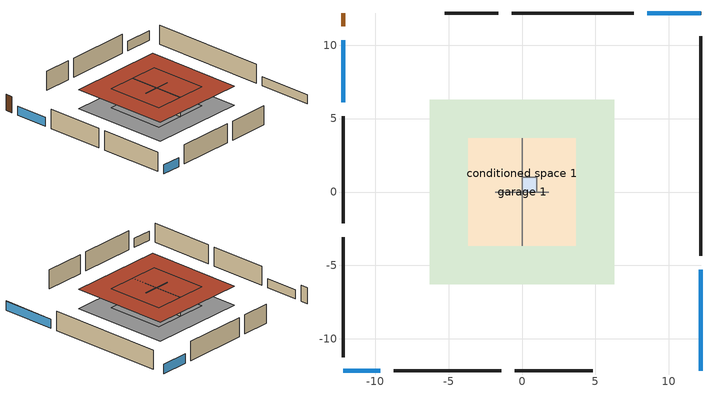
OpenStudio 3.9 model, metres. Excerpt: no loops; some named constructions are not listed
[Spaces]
garage 1
 floor foundation (Slab1 construction): -3.66,-3.66 -3.66,3.66 3.66,3.66 3.66,-3.66 z0
 wall outside (Wall1 construction): -8.74,-12.19 -1.42,-12.19 z0:2.44
 wall outside (Wall2 construction): -12.19,5.17 -12.19,-2.14 z0:2.44
 wall outside (Wall9 construction): -1.62,12.19 -5.27,12.19 z0:2.44
 wall to conditioned space 1 (Wall5 construction Reversed): 0,-3.66 0,3.66 z0:2.44
 wall to conditioned space 1 (Wall6 construction Reversed): 1.83,0 -1.83,0 z0:2.44
 roof outside (Roof1 construction): -3.66,3.66 -3.66,-3.66 3.66,-3.66 3.66,3.66 z2.44
conditioned space 1
 floor foundation (Slab2 construction): -6.28,-6.28 -6.28,6.28 6.28,6.28 6.28,-6.28 z0
 wall outside (Wall3 construction): 12.19,-4.35 12.19,10.59 z0:2.44
 wall outside (Wall4 construction): -0.49,-12.19 4.81,-12.19 z0:2.44
 wall outside (Wall7 construction): -12.19,-3.07 -12.19,-11.26 z0:2.44
 wall outside (Wall8 construction): 7.61,12.19 -0.69,12.19 z0:2.44
 wall outside (AdiabaticWallConstruction): 12.19,-12.19 12.19,-5.28 z0:1.16; -12.19,-12.19 -9.66,-12.19 / -12.19,10.34 -12.19,6.1 z0:1.13; 12.19,12.19 8.54,12.19 z0:1.22
 wall outside (AdiabaticWallConstruction 1): -12.19,12.19 -12.19,11.27 z0:2.03
 window (WindowConstruction): 12.19,-12.19 12.19,-5.28 z0:1.16
 window (WindowConstruction 1): -12.19,-12.19 -9.67,-12.19 z0:1.13
 window (WindowConstruction 2): -12.19,10.34 -12.19,6.1 z0:1.13
 window (WindowConstruction 3): 12.19,12.19 8.54,12.19 z0:1.22
 door (Door): -12.19,12.19 -12.19,11.27 z0:2.03
 roof outside (Roof2 construction): -6.28,6.28 -6.28,-6.28 6.28,-6.28 6.28,6.28 z2.44
central ac and furnace airloop ret air space
 floor adiabatic (AdiabaticConst): 0,0 0,1 1,1 1,0 z0
 wall adiabatic (AdiabaticConst): 0,1 0,0 1,0 1,1 0,1 z0:1
 ceiling adiabatic (AdiabaticConst): 1,0 1,1 0,1 0,0 z1
[Material] Roughness=Rough
Name | Thickness {m} | Conductivity {W/m-K} | Density {kg/m3} | Specific Heat {J/kg-K} | Thermal Absorptance | Solar Absorptance | Visible Absorptance
gypsum board | 0.0127 | 0.160291 | 801 | 837.4 | 0.9 | 0.6 | 0.6
osb sheathing 0.5 in. 1 | 0.0127 | 0.115458 | 512.64 | 1214.23 | 0.9 | 0.7 | 0.7
wall rigid ins 1; wall rigid ins 2 | 0.051816 | 0.029427 | 32.04 | 1214.23
wall stud and cavity 2 | 0.1397 | 0.181744 | 139.0536 | 1170.24 | 0.9 | 0.7 | 0.7
[Construction]
Wall5 construction: wall rigid ins 1, osb sheathing 0.5 in. 1, wall stud and cavity 2, gypsum board
Wall6 construction: wall rigid ins 2, osb sheathing 0.5 in. 1, wall stud and cavity 2, gypsum board
[Schedule:Ruleset]
Name | Default Day Schedule
cooling season schedule | cooling season schedule default day
natural vent schedule | natural vent schedule default day
[Schedule:Day]
cooling season schedule default day; cooling season schedule day; cooling season schedule day 2; natural vent schedule default day: 24, 0, 0
cooling season schedule day 1; natural vent schedule day: 24, 0, 1
[Schedule:Rule] Apply Monday=Yes; Apply Wednesday=Yes; Apply Friday=Yes; Date Specification Type=DateRange; Start Day=1
Name | Schedule Ruleset | Rule Order | Day Schedule | Apply Sunday | Apply Tuesday | Apply Thursday | Apply Saturday | Start Month | End Month | End Day
cooling season schedule allday rule | cooling season schedule | 2 | cooling season schedule day | Yes | Yes | Yes | Yes | 1 | 5 | 31
cooling season schedule allday rule 1 | cooling season schedule | 1 | cooling season schedule day 1 | Yes | Yes | Yes | Yes | 6 | 9 | 30
cooling season schedule allday rule 2 | cooling season schedule | 0 | cooling season schedule day 2 | Yes | Yes | Yes | Yes | 10 | 12 | 31
natural vent schedule rule | natural vent schedule | 0 | natural vent schedule day | No | No | No | No | 1 | 12 | 31
